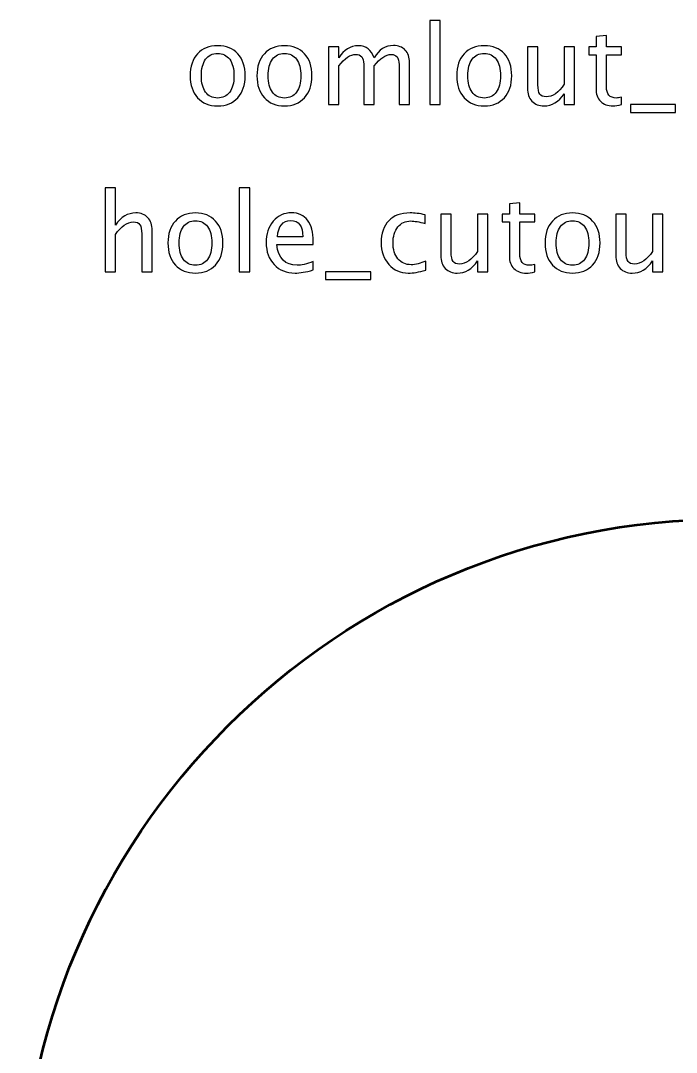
# Model space of a CAD drawing. Header units: centimetres. Extents: x -42.5 to 44.4, y -43.5 to 43.2.
# Drawn here: x 6.25 to 8.803, y 2.176 to 6.189 of the extents above; entities that cross this region are included whole.
import ezdxf

# ---------------------------------------------------------------- set-up
doc = ezdxf.new("R2010")
doc.units = ezdxf.units.CM
doc.header["$MEASUREMENT"] = 0
doc.layers.add('Layer 1', color=7, linetype='Continuous')

msp = doc.modelspace()

# ---------------------------------------------------------------- linework, layer by layer
at = {"layer": 'Layer 1', "lineweight": 53}
msp.add_ellipse((9, 1.5), major_axis=(0, 2.75), ratio=1, dxfattribs=at)
at = {"layer": 'Layer 1'}
for points, knots in [([(7.84312, 5.86265), (7.84312, 5.86265), (7.84312, 6.18904), (7.84312, 6.18904), (7.84312, 6.18904), (7.84312, 6.18904), (7.88376, 6.18904), (7.88376, 6.18904), (7.88376, 6.18904), (7.88376, 6.18904), (7.88376, 5.86265), (7.88376, 5.86265), (7.88376, 5.86265), (7.88376, 5.86265), (7.84312, 5.86265), (7.84312, 5.86265)], [0, 0, 0, 0, 0.2, 0.2, 0.2, 0.2, 0.4, 0.4, 0.4, 0.4, 0.6, 0.6, 0.6, 0.6, 1, 1, 1, 1]), ([(8.58861, 5.86272), (8.57605, 5.85926), (8.56511, 5.85757), (8.55587, 5.85757), (8.55587, 5.85757), (8.53513, 5.85757), (8.51897, 5.8635), (8.5074, 5.87535), (8.5074, 5.87535), (8.49576, 5.8872), (8.48997, 5.90364), (8.48997, 5.92474), (8.48997, 5.92474), (8.48997, 5.92474), (8.48997, 6.05654), (8.48997, 6.05654), (8.48997, 6.05654), (8.48997, 6.05654), (8.46189, 6.05654), (8.46189, 6.05654), (8.46189, 6.05654), (8.46189, 6.05654), (8.46189, 6.08701), (8.46189, 6.08701), (8.46189, 6.08701), (8.46189, 6.08701), (8.48997, 6.08701), (8.48997, 6.08701), (8.48997, 6.08701), (8.48997, 6.08701), (8.48997, 6.12758), (8.48997, 6.12758), (8.48997, 6.12758), (8.48997, 6.12758), (8.53061, 6.13146), (8.53061, 6.13146), (8.53061, 6.13146), (8.53061, 6.13146), (8.53061, 6.08701), (8.53061, 6.08701), (8.53061, 6.08701), (8.53061, 6.08701), (8.58946, 6.08701), (8.58946, 6.08701), (8.58946, 6.08701), (8.58946, 6.08701), (8.58946, 6.05654), (8.58946, 6.05654), (8.58946, 6.05654), (8.58946, 6.05654), (8.53061, 6.05654), (8.53061, 6.05654), (8.53061, 6.05654), (8.53061, 6.05654), (8.53061, 5.93208), (8.53061, 5.93208), (8.53061, 5.93208), (8.53061, 5.90273), (8.54338, 5.88805), (8.56885, 5.88805), (8.56885, 5.88805), (8.57429, 5.88805), (8.58085, 5.88897), (8.58861, 5.89073), (8.58861, 5.89073), (8.58861, 5.89073), (8.58861, 5.86272), (8.58861, 5.86272)], [0, 0, 0, 0, 0.0555556, 0.0555556, 0.0555556, 0.0555556, 0.1111111, 0.1111111, 0.1111111, 0.1111111, 0.1666667, 0.1666667, 0.1666667, 0.1666667, 0.2222222, 0.2222222, 0.2222222, 0.2222222, 0.2777778, 0.2777778, 0.2777778, 0.2777778, 0.3333333, 0.3333333, 0.3333333, 0.3333333, 0.3888889, 0.3888889, 0.3888889, 0.3888889, 0.4444444, 0.4444444, 0.4444444, 0.4444444, 0.5, 0.5, 0.5, 0.5, 0.5555556, 0.5555556, 0.5555556, 0.5555556, 0.6111111, 0.6111111, 0.6111111, 0.6111111, 0.6666667, 0.6666667, 0.6666667, 0.6666667, 0.7222222, 0.7222222, 0.7222222, 0.7222222, 0.7777778, 0.7777778, 0.7777778, 0.7777778, 0.8333333, 0.8333333, 0.8333333, 0.8333333, 0.8888889, 0.8888889, 0.8888889, 0.8888889, 1, 1, 1, 1]), ([(7.01705, 5.85757), (6.9841, 5.85757), (6.958, 5.86808), (6.93881, 5.88911), (6.93881, 5.88911), (6.91955, 5.91013), (6.90995, 5.93871), (6.90995, 5.97476), (6.90995, 5.97476), (6.90995, 6.01074), (6.91955, 6.03925), (6.93881, 6.0602), (6.93881, 6.0602), (6.958, 6.08116), (6.9841, 6.09167), (7.01705, 6.09167), (7.01705, 6.09167), (7.05, 6.09167), (7.07611, 6.08116), (7.0953, 6.0602), (7.0953, 6.0602), (7.11456, 6.03925), (7.12415, 6.01074), (7.12415, 5.97476), (7.12415, 5.97476), (7.12415, 5.93871), (7.11456, 5.91013), (7.0953, 5.88911), (7.0953, 5.88911), (7.07611, 5.86808), (7.05, 5.85757), (7.01705, 5.85757)], [0, 0, 0, 0, 0.1111111, 0.1111111, 0.1111111, 0.1111111, 0.2222222, 0.2222222, 0.2222222, 0.2222222, 0.3333333, 0.3333333, 0.3333333, 0.3333333, 0.4444444, 0.4444444, 0.4444444, 0.4444444, 0.5555556, 0.5555556, 0.5555556, 0.5555556, 0.6666667, 0.6666667, 0.6666667, 0.6666667, 0.7777778, 0.7777778, 0.7777778, 0.7777778, 1, 1, 1, 1]), ([(7.01698, 5.88805), (7.03709, 5.88805), (7.05275, 5.8956), (7.0639, 5.91077), (7.0639, 5.91077), (7.07498, 5.92587), (7.08055, 5.94725), (7.08055, 5.97476), (7.08055, 5.97476), (7.08055, 6.00221), (7.07498, 6.02352), (7.0639, 6.03861), (7.0639, 6.03861), (7.05275, 6.05364), (7.03709, 6.06119), (7.01698, 6.06119), (7.01698, 6.06119), (6.9968, 6.06119), (6.98114, 6.05364), (6.97013, 6.03861), (6.97013, 6.03861), (6.95906, 6.02352), (6.95355, 6.00221), (6.95355, 5.97476), (6.95355, 5.97476), (6.95355, 5.94725), (6.95906, 5.92587), (6.97013, 5.91077), (6.97013, 5.91077), (6.98114, 5.8956), (6.9968, 5.88805), (7.01698, 5.88805)], [0, 0, 0, 0, 0.1111111, 0.1111111, 0.1111111, 0.1111111, 0.2222222, 0.2222222, 0.2222222, 0.2222222, 0.3333333, 0.3333333, 0.3333333, 0.3333333, 0.4444444, 0.4444444, 0.4444444, 0.4444444, 0.5555556, 0.5555556, 0.5555556, 0.5555556, 0.6666667, 0.6666667, 0.6666667, 0.6666667, 0.7777778, 0.7777778, 0.7777778, 0.7777778, 1, 1, 1, 1]), ([(7.27712, 5.85757), (7.24417, 5.85757), (7.21807, 5.86808), (7.19888, 5.88911), (7.19888, 5.88911), (7.17962, 5.91013), (7.17002, 5.93871), (7.17002, 5.97476), (7.17002, 5.97476), (7.17002, 6.01074), (7.17962, 6.03925), (7.19888, 6.0602), (7.19888, 6.0602), (7.21807, 6.08116), (7.24417, 6.09167), (7.27712, 6.09167), (7.27712, 6.09167), (7.31007, 6.09167), (7.33618, 6.08116), (7.35537, 6.0602), (7.35537, 6.0602), (7.37463, 6.03925), (7.38422, 6.01074), (7.38422, 5.97476), (7.38422, 5.97476), (7.38422, 5.93871), (7.37463, 5.91013), (7.35537, 5.88911), (7.35537, 5.88911), (7.33618, 5.86808), (7.31007, 5.85757), (7.27712, 5.85757)], [0, 0, 0, 0, 0.1111111, 0.1111111, 0.1111111, 0.1111111, 0.2222222, 0.2222222, 0.2222222, 0.2222222, 0.3333333, 0.3333333, 0.3333333, 0.3333333, 0.4444444, 0.4444444, 0.4444444, 0.4444444, 0.5555556, 0.5555556, 0.5555556, 0.5555556, 0.6666667, 0.6666667, 0.6666667, 0.6666667, 0.7777778, 0.7777778, 0.7777778, 0.7777778, 1, 1, 1, 1]), ([(7.27705, 5.88805), (7.29716, 5.88805), (7.31282, 5.8956), (7.32397, 5.91077), (7.32397, 5.91077), (7.33505, 5.92587), (7.34062, 5.94725), (7.34062, 5.97476), (7.34062, 5.97476), (7.34062, 6.00221), (7.33505, 6.02352), (7.32397, 6.03861), (7.32397, 6.03861), (7.31282, 6.05364), (7.29716, 6.06119), (7.27705, 6.06119), (7.27705, 6.06119), (7.25687, 6.06119), (7.24121, 6.05364), (7.2302, 6.03861), (7.2302, 6.03861), (7.21913, 6.02352), (7.21362, 6.00221), (7.21362, 5.97476), (7.21362, 5.97476), (7.21362, 5.94725), (7.21913, 5.92587), (7.2302, 5.91077), (7.2302, 5.91077), (7.24121, 5.8956), (7.25687, 5.88805), (7.27705, 5.88805)], [0, 0, 0, 0, 0.1111111, 0.1111111, 0.1111111, 0.1111111, 0.2222222, 0.2222222, 0.2222222, 0.2222222, 0.3333333, 0.3333333, 0.3333333, 0.3333333, 0.4444444, 0.4444444, 0.4444444, 0.4444444, 0.5555556, 0.5555556, 0.5555556, 0.5555556, 0.6666667, 0.6666667, 0.6666667, 0.6666667, 0.7777778, 0.7777778, 0.7777778, 0.7777778, 1, 1, 1, 1]), ([(7.44787, 5.86265), (7.44787, 5.86265), (7.44787, 6.08701), (7.44787, 6.08701), (7.44787, 6.08701), (7.44787, 6.08701), (7.48851, 6.08701), (7.48851, 6.08701), (7.48851, 6.08701), (7.48851, 6.08701), (7.48851, 6.04461), (7.48851, 6.04461), (7.48851, 6.04461), (7.50834, 6.07601), (7.53374, 6.09167), (7.56485, 6.09167), (7.56485, 6.09167), (7.59484, 6.09167), (7.61523, 6.07601), (7.62609, 6.04461), (7.62609, 6.04461), (7.64535, 6.07629), (7.67047, 6.09209), (7.7013, 6.09209), (7.7013, 6.09209), (7.72099, 6.09209), (7.7363, 6.08631), (7.74723, 6.07467), (7.74723, 6.07467), (7.75817, 6.06303), (7.76367, 6.04673), (7.76367, 6.02577), (7.76367, 6.02577), (7.76367, 6.02577), (7.76367, 5.86265), (7.76367, 5.86265), (7.76367, 5.86265), (7.76367, 5.86265), (7.72303, 5.86265), (7.72303, 5.86265), (7.72303, 5.86265), (7.72303, 5.86265), (7.72303, 6.01907), (7.72303, 6.01907), (7.72303, 6.01907), (7.72303, 6.04461), (7.71287, 6.05738), (7.69255, 6.05738), (7.69255, 6.05738), (7.67146, 6.05738), (7.6493, 6.04249), (7.62609, 6.01265), (7.62609, 6.01265), (7.62609, 6.01265), (7.62609, 5.86265), (7.62609, 5.86265), (7.62609, 5.86265), (7.62609, 5.86265), (7.58545, 5.86265), (7.58545, 5.86265), (7.58545, 5.86265), (7.58545, 5.86265), (7.58545, 6.01921), (7.58545, 6.01921), (7.58545, 6.01921), (7.58545, 6.04496), (7.57515, 6.05781), (7.55448, 6.05781), (7.55448, 6.05781), (7.53395, 6.05781), (7.51193, 6.04285), (7.48851, 6.01286), (7.48851, 6.01286), (7.48851, 6.01286), (7.48851, 5.86265), (7.48851, 5.86265), (7.48851, 5.86265), (7.48851, 5.86265), (7.44787, 5.86265), (7.44787, 5.86265)], [0, 0, 0, 0, 0.047619, 0.047619, 0.047619, 0.047619, 0.0952381, 0.0952381, 0.0952381, 0.0952381, 0.1428571, 0.1428571, 0.1428571, 0.1428571, 0.1904762, 0.1904762, 0.1904762, 0.1904762, 0.2380952, 0.2380952, 0.2380952, 0.2380952, 0.2857143, 0.2857143, 0.2857143, 0.2857143, 0.3333333, 0.3333333, 0.3333333, 0.3333333, 0.3809524, 0.3809524, 0.3809524, 0.3809524, 0.4285714, 0.4285714, 0.4285714, 0.4285714, 0.4761905, 0.4761905, 0.4761905, 0.4761905, 0.5238095, 0.5238095, 0.5238095, 0.5238095, 0.5714286, 0.5714286, 0.5714286, 0.5714286, 0.6190476, 0.6190476, 0.6190476, 0.6190476, 0.6666667, 0.6666667, 0.6666667, 0.6666667, 0.7142857, 0.7142857, 0.7142857, 0.7142857, 0.7619048, 0.7619048, 0.7619048, 0.7619048, 0.8095238, 0.8095238, 0.8095238, 0.8095238, 0.8571429, 0.8571429, 0.8571429, 0.8571429, 0.9047619, 0.9047619, 0.9047619, 0.9047619, 1, 1, 1, 1]), ([(8.05478, 5.85757), (8.02183, 5.85757), (7.99573, 5.86808), (7.97654, 5.88911), (7.97654, 5.88911), (7.95728, 5.91013), (7.94768, 5.93871), (7.94768, 5.97476), (7.94768, 5.97476), (7.94768, 6.01074), (7.95728, 6.03925), (7.97654, 6.0602), (7.97654, 6.0602), (7.99573, 6.08116), (8.02183, 6.09167), (8.05478, 6.09167), (8.05478, 6.09167), (8.08773, 6.09167), (8.11384, 6.08116), (8.13303, 6.0602), (8.13303, 6.0602), (8.15229, 6.03925), (8.16188, 6.01074), (8.16188, 5.97476), (8.16188, 5.97476), (8.16188, 5.93871), (8.15229, 5.91013), (8.13303, 5.88911), (8.13303, 5.88911), (8.11384, 5.86808), (8.08773, 5.85757), (8.05478, 5.85757)], [0, 0, 0, 0, 0.1111111, 0.1111111, 0.1111111, 0.1111111, 0.2222222, 0.2222222, 0.2222222, 0.2222222, 0.3333333, 0.3333333, 0.3333333, 0.3333333, 0.4444444, 0.4444444, 0.4444444, 0.4444444, 0.5555556, 0.5555556, 0.5555556, 0.5555556, 0.6666667, 0.6666667, 0.6666667, 0.6666667, 0.7777778, 0.7777778, 0.7777778, 0.7777778, 1, 1, 1, 1]), ([(8.05471, 5.88805), (8.07482, 5.88805), (8.09048, 5.8956), (8.10163, 5.91077), (8.10163, 5.91077), (8.11271, 5.92587), (8.11828, 5.94725), (8.11828, 5.97476), (8.11828, 5.97476), (8.11828, 6.00221), (8.11271, 6.02352), (8.10163, 6.03861), (8.10163, 6.03861), (8.09048, 6.05364), (8.07482, 6.06119), (8.05471, 6.06119), (8.05471, 6.06119), (8.03453, 6.06119), (8.01887, 6.05364), (8.00786, 6.03861), (8.00786, 6.03861), (7.99679, 6.02352), (7.99128, 6.00221), (7.99128, 5.97476), (7.99128, 5.97476), (7.99128, 5.94725), (7.99679, 5.92587), (8.00786, 5.91077), (8.00786, 5.91077), (8.01887, 5.8956), (8.03453, 5.88805), (8.05471, 5.88805)], [0, 0, 0, 0, 0.1111111, 0.1111111, 0.1111111, 0.1111111, 0.2222222, 0.2222222, 0.2222222, 0.2222222, 0.3333333, 0.3333333, 0.3333333, 0.3333333, 0.4444444, 0.4444444, 0.4444444, 0.4444444, 0.5555556, 0.5555556, 0.5555556, 0.5555556, 0.6666667, 0.6666667, 0.6666667, 0.6666667, 0.7777778, 0.7777778, 0.7777778, 0.7777778, 1, 1, 1, 1]), ([(8.36608, 5.86265), (8.36608, 5.86265), (8.36608, 5.90484), (8.36608, 5.90484), (8.36608, 5.90484), (8.34441, 5.8733), (8.3181, 5.85757), (8.28719, 5.85757), (8.28719, 5.85757), (8.26758, 5.85757), (8.25199, 5.86371), (8.24042, 5.87606), (8.24042, 5.87606), (8.22878, 5.8884), (8.22299, 5.90498), (8.22299, 5.92594), (8.22299, 5.92594), (8.22299, 5.92594), (8.22299, 6.08701), (8.22299, 6.08701), (8.22299, 6.08701), (8.22299, 6.08701), (8.26363, 6.08701), (8.26363, 6.08701), (8.26363, 6.08701), (8.26363, 6.08701), (8.26363, 5.9392), (8.26363, 5.9392), (8.26363, 5.9392), (8.26363, 5.92234), (8.2661, 5.91042), (8.27097, 5.90336), (8.27097, 5.90336), (8.27591, 5.89623), (8.28409, 5.89271), (8.29559, 5.89271), (8.29559, 5.89271), (8.32043, 5.89271), (8.34399, 5.909), (8.36608, 5.94167), (8.36608, 5.94167), (8.36608, 5.94167), (8.36608, 6.08701), (8.36608, 6.08701), (8.36608, 6.08701), (8.36608, 6.08701), (8.40671, 6.08701), (8.40671, 6.08701), (8.40671, 6.08701), (8.40671, 6.08701), (8.40671, 5.86265), (8.40671, 5.86265), (8.40671, 5.86265), (8.40671, 5.86265), (8.36608, 5.86265), (8.36608, 5.86265)], [0, 0, 0, 0, 0.0666667, 0.0666667, 0.0666667, 0.0666667, 0.1333333, 0.1333333, 0.1333333, 0.1333333, 0.2, 0.2, 0.2, 0.2, 0.2666667, 0.2666667, 0.2666667, 0.2666667, 0.3333333, 0.3333333, 0.3333333, 0.3333333, 0.4, 0.4, 0.4, 0.4, 0.4666667, 0.4666667, 0.4666667, 0.4666667, 0.5333333, 0.5333333, 0.5333333, 0.5333333, 0.6, 0.6, 0.6, 0.6, 0.6666667, 0.6666667, 0.6666667, 0.6666667, 0.7333333, 0.7333333, 0.7333333, 0.7333333, 0.8, 0.8, 0.8, 0.8, 0.8666667, 0.8666667, 0.8666667, 0.8666667, 1, 1, 1, 1]), ([(8.62375, 5.83217), (8.62375, 5.83217), (8.62375, 5.86265), (8.62375, 5.86265), (8.62375, 5.86265), (8.62375, 5.86265), (8.79986, 5.86265), (8.79986, 5.86265), (8.79986, 5.86265), (8.79986, 5.86265), (8.79986, 5.83217), (8.79986, 5.83217), (8.79986, 5.83217), (8.79986, 5.83217), (8.62375, 5.83217), (8.62375, 5.83217)], [0, 0, 0, 0, 0.2, 0.2, 0.2, 0.2, 0.4, 0.4, 0.4, 0.4, 0.6, 0.6, 0.6, 0.6, 1, 1, 1, 1]), ([(6.57858, 5.21213), (6.57858, 5.21213), (6.57858, 5.53852), (6.57858, 5.53852), (6.57858, 5.53852), (6.57858, 5.53852), (6.61922, 5.53852), (6.61922, 5.53852), (6.61922, 5.53852), (6.61922, 5.53852), (6.61922, 5.39409), (6.61922, 5.39409), (6.61922, 5.39409), (6.64074, 5.42549), (6.66713, 5.44115), (6.69831, 5.44115), (6.69831, 5.44115), (6.71793, 5.44115), (6.73352, 5.43501), (6.74502, 5.42267), (6.74502, 5.42267), (6.75652, 5.41039), (6.7623, 5.39381), (6.7623, 5.37307), (6.7623, 5.37307), (6.7623, 5.37307), (6.7623, 5.21213), (6.7623, 5.21213), (6.7623, 5.21213), (6.7623, 5.21213), (6.72167, 5.21213), (6.72167, 5.21213), (6.72167, 5.21213), (6.72167, 5.21213), (6.72167, 5.3598), (6.72167, 5.3598), (6.72167, 5.3598), (6.72167, 5.37645), (6.7192, 5.38831), (6.71433, 5.39536), (6.71433, 5.39536), (6.70939, 5.40249), (6.70127, 5.40602), (6.68992, 5.40602), (6.68992, 5.40602), (6.66494, 5.40602), (6.64137, 5.38972), (6.61922, 5.35712), (6.61922, 5.35712), (6.61922, 5.35712), (6.61922, 5.21213), (6.61922, 5.21213), (6.61922, 5.21213), (6.61922, 5.21213), (6.57858, 5.21213), (6.57858, 5.21213)], [0, 0, 0, 0, 0.0666667, 0.0666667, 0.0666667, 0.0666667, 0.1333333, 0.1333333, 0.1333333, 0.1333333, 0.2, 0.2, 0.2, 0.2, 0.2666667, 0.2666667, 0.2666667, 0.2666667, 0.3333333, 0.3333333, 0.3333333, 0.3333333, 0.4, 0.4, 0.4, 0.4, 0.4666667, 0.4666667, 0.4666667, 0.4666667, 0.5333333, 0.5333333, 0.5333333, 0.5333333, 0.6, 0.6, 0.6, 0.6, 0.6666667, 0.6666667, 0.6666667, 0.6666667, 0.7333333, 0.7333333, 0.7333333, 0.7333333, 0.8, 0.8, 0.8, 0.8, 0.8666667, 0.8666667, 0.8666667, 0.8666667, 1, 1, 1, 1]), ([(7.1014, 5.21213), (7.1014, 5.21213), (7.1014, 5.53852), (7.1014, 5.53852), (7.1014, 5.53852), (7.1014, 5.53852), (7.14204, 5.53852), (7.14204, 5.53852), (7.14204, 5.53852), (7.14204, 5.53852), (7.14204, 5.21213), (7.14204, 5.21213), (7.14204, 5.21213), (7.14204, 5.21213), (7.1014, 5.21213), (7.1014, 5.21213)], [0, 0, 0, 0, 0.2, 0.2, 0.2, 0.2, 0.4, 0.4, 0.4, 0.4, 0.6, 0.6, 0.6, 0.6, 1, 1, 1, 1]), ([(8.25118, 5.2122), (8.23862, 5.20874), (8.22768, 5.20705), (8.21844, 5.20705), (8.21844, 5.20705), (8.1977, 5.20705), (8.18154, 5.21298), (8.16997, 5.22483), (8.16997, 5.22483), (8.15833, 5.23668), (8.15254, 5.25312), (8.15254, 5.27422), (8.15254, 5.27422), (8.15254, 5.27422), (8.15254, 5.40602), (8.15254, 5.40602), (8.15254, 5.40602), (8.15254, 5.40602), (8.12446, 5.40602), (8.12446, 5.40602), (8.12446, 5.40602), (8.12446, 5.40602), (8.12446, 5.43649), (8.12446, 5.43649), (8.12446, 5.43649), (8.12446, 5.43649), (8.15254, 5.43649), (8.15254, 5.43649), (8.15254, 5.43649), (8.15254, 5.43649), (8.15254, 5.47706), (8.15254, 5.47706), (8.15254, 5.47706), (8.15254, 5.47706), (8.19318, 5.48094), (8.19318, 5.48094), (8.19318, 5.48094), (8.19318, 5.48094), (8.19318, 5.43649), (8.19318, 5.43649), (8.19318, 5.43649), (8.19318, 5.43649), (8.25203, 5.43649), (8.25203, 5.43649), (8.25203, 5.43649), (8.25203, 5.43649), (8.25203, 5.40602), (8.25203, 5.40602), (8.25203, 5.40602), (8.25203, 5.40602), (8.19318, 5.40602), (8.19318, 5.40602), (8.19318, 5.40602), (8.19318, 5.40602), (8.19318, 5.28156), (8.19318, 5.28156), (8.19318, 5.28156), (8.19318, 5.25221), (8.20595, 5.23753), (8.23142, 5.23753), (8.23142, 5.23753), (8.23686, 5.23753), (8.24342, 5.23845), (8.25118, 5.24021), (8.25118, 5.24021), (8.25118, 5.24021), (8.25118, 5.2122), (8.25118, 5.2122)], [0, 0, 0, 0, 0.0555556, 0.0555556, 0.0555556, 0.0555556, 0.1111111, 0.1111111, 0.1111111, 0.1111111, 0.1666667, 0.1666667, 0.1666667, 0.1666667, 0.2222222, 0.2222222, 0.2222222, 0.2222222, 0.2777778, 0.2777778, 0.2777778, 0.2777778, 0.3333333, 0.3333333, 0.3333333, 0.3333333, 0.3888889, 0.3888889, 0.3888889, 0.3888889, 0.4444444, 0.4444444, 0.4444444, 0.4444444, 0.5, 0.5, 0.5, 0.5, 0.5555556, 0.5555556, 0.5555556, 0.5555556, 0.6111111, 0.6111111, 0.6111111, 0.6111111, 0.6666667, 0.6666667, 0.6666667, 0.6666667, 0.7222222, 0.7222222, 0.7222222, 0.7222222, 0.7777778, 0.7777778, 0.7777778, 0.7777778, 0.8333333, 0.8333333, 0.8333333, 0.8333333, 0.8888889, 0.8888889, 0.8888889, 0.8888889, 1, 1, 1, 1]), ([(6.93065, 5.20705), (6.8977, 5.20705), (6.8716, 5.21756), (6.85241, 5.23859), (6.85241, 5.23859), (6.83315, 5.25961), (6.82355, 5.28819), (6.82355, 5.32424), (6.82355, 5.32424), (6.82355, 5.36022), (6.83315, 5.38873), (6.85241, 5.40968), (6.85241, 5.40968), (6.8716, 5.43064), (6.8977, 5.44115), (6.93065, 5.44115), (6.93065, 5.44115), (6.9636, 5.44115), (6.98971, 5.43064), (7.0089, 5.40968), (7.0089, 5.40968), (7.02816, 5.38873), (7.03775, 5.36022), (7.03775, 5.32424), (7.03775, 5.32424), (7.03775, 5.28819), (7.02816, 5.25961), (7.0089, 5.23859), (7.0089, 5.23859), (6.98971, 5.21756), (6.9636, 5.20705), (6.93065, 5.20705)], [0, 0, 0, 0, 0.1111111, 0.1111111, 0.1111111, 0.1111111, 0.2222222, 0.2222222, 0.2222222, 0.2222222, 0.3333333, 0.3333333, 0.3333333, 0.3333333, 0.4444444, 0.4444444, 0.4444444, 0.4444444, 0.5555556, 0.5555556, 0.5555556, 0.5555556, 0.6666667, 0.6666667, 0.6666667, 0.6666667, 0.7777778, 0.7777778, 0.7777778, 0.7777778, 1, 1, 1, 1]), ([(7.38842, 5.21933), (7.36111, 5.21114), (7.33776, 5.20705), (7.31828, 5.20705), (7.31828, 5.20705), (7.28505, 5.20705), (7.25803, 5.21806), (7.23722, 5.24), (7.23722, 5.24), (7.2164, 5.26194), (7.20596, 5.29038), (7.20596, 5.32537), (7.20596, 5.32537), (7.20596, 5.35931), (7.21513, 5.38718), (7.23355, 5.40898), (7.23355, 5.40898), (7.25196, 5.43071), (7.27553, 5.44157), (7.30424, 5.44157), (7.30424, 5.44157), (7.33141, 5.44157), (7.35243, 5.43191), (7.36725, 5.41258), (7.36725, 5.41258), (7.38207, 5.39324), (7.38947, 5.36587), (7.38947, 5.33038), (7.38947, 5.33038), (7.38947, 5.33038), (7.38926, 5.31796), (7.38926, 5.31796), (7.38926, 5.31796), (7.38926, 5.31796), (7.24745, 5.31796), (7.24745, 5.31796), (7.24745, 5.31796), (7.25337, 5.26434), (7.27955, 5.23753), (7.3259, 5.23753), (7.3259, 5.23753), (7.34291, 5.23753), (7.36372, 5.24233), (7.38842, 5.25192), (7.38842, 5.25192), (7.38842, 5.25192), (7.38842, 5.21933), (7.38842, 5.21933)], [0, 0, 0, 0, 0.0769231, 0.0769231, 0.0769231, 0.0769231, 0.1538462, 0.1538462, 0.1538462, 0.1538462, 0.2307692, 0.2307692, 0.2307692, 0.2307692, 0.3076923, 0.3076923, 0.3076923, 0.3076923, 0.3846154, 0.3846154, 0.3846154, 0.3846154, 0.4615385, 0.4615385, 0.4615385, 0.4615385, 0.5384615, 0.5384615, 0.5384615, 0.5384615, 0.6153846, 0.6153846, 0.6153846, 0.6153846, 0.6923077, 0.6923077, 0.6923077, 0.6923077, 0.7692308, 0.7692308, 0.7692308, 0.7692308, 0.8461538, 0.8461538, 0.8461538, 0.8461538, 1, 1, 1, 1]), ([(7.82707, 5.2189), (7.80075, 5.211), (7.77803, 5.20705), (7.75891, 5.20705), (7.75891, 5.20705), (7.72857, 5.20705), (7.70345, 5.21827), (7.68349, 5.24063), (7.68349, 5.24063), (7.66352, 5.26307), (7.6535, 5.29136), (7.6535, 5.32544), (7.6535, 5.32544), (7.6535, 5.36185), (7.66338, 5.39028), (7.68313, 5.4106), (7.68313, 5.4106), (7.70289, 5.43099), (7.73048, 5.44115), (7.76589, 5.44115), (7.76589, 5.44115), (7.78332, 5.44115), (7.80294, 5.43875), (7.82453, 5.43395), (7.82453, 5.43395), (7.82453, 5.43395), (7.82453, 5.39967), (7.82453, 5.39967), (7.82453, 5.39967), (7.80159, 5.40644), (7.7829, 5.40983), (7.7685, 5.40983), (7.7685, 5.40983), (7.74762, 5.40983), (7.7309, 5.40199), (7.71841, 5.3864), (7.71841, 5.3864), (7.70592, 5.37081), (7.69964, 5.34999), (7.69964, 5.32403), (7.69964, 5.32403), (7.69964, 5.29884), (7.70613, 5.27852), (7.71905, 5.26293), (7.71905, 5.26293), (7.73196, 5.24741), (7.74882, 5.23965), (7.76977, 5.23965), (7.76977, 5.23965), (7.78833, 5.23965), (7.80738, 5.24444), (7.82707, 5.25404), (7.82707, 5.25404), (7.82707, 5.25404), (7.82707, 5.2189), (7.82707, 5.2189)], [0, 0, 0, 0, 0.0666667, 0.0666667, 0.0666667, 0.0666667, 0.1333333, 0.1333333, 0.1333333, 0.1333333, 0.2, 0.2, 0.2, 0.2, 0.2666667, 0.2666667, 0.2666667, 0.2666667, 0.3333333, 0.3333333, 0.3333333, 0.3333333, 0.4, 0.4, 0.4, 0.4, 0.4666667, 0.4666667, 0.4666667, 0.4666667, 0.5333333, 0.5333333, 0.5333333, 0.5333333, 0.6, 0.6, 0.6, 0.6, 0.6666667, 0.6666667, 0.6666667, 0.6666667, 0.7333333, 0.7333333, 0.7333333, 0.7333333, 0.8, 0.8, 0.8, 0.8, 0.8666667, 0.8666667, 0.8666667, 0.8666667, 1, 1, 1, 1]), ([(8.02865, 5.21213), (8.02865, 5.21213), (8.02865, 5.25432), (8.02865, 5.25432), (8.02865, 5.25432), (8.00698, 5.22278), (7.98067, 5.20705), (7.94976, 5.20705), (7.94976, 5.20705), (7.93015, 5.20705), (7.91456, 5.21319), (7.90299, 5.22554), (7.90299, 5.22554), (7.89135, 5.23788), (7.88556, 5.25446), (7.88556, 5.27542), (7.88556, 5.27542), (7.88556, 5.27542), (7.88556, 5.43649), (7.88556, 5.43649), (7.88556, 5.43649), (7.88556, 5.43649), (7.9262, 5.43649), (7.9262, 5.43649), (7.9262, 5.43649), (7.9262, 5.43649), (7.9262, 5.28868), (7.9262, 5.28868), (7.9262, 5.28868), (7.9262, 5.27182), (7.92867, 5.2599), (7.93354, 5.25284), (7.93354, 5.25284), (7.93848, 5.24571), (7.94666, 5.24219), (7.95816, 5.24219), (7.95816, 5.24219), (7.983, 5.24219), (8.00656, 5.25848), (8.02865, 5.29115), (8.02865, 5.29115), (8.02865, 5.29115), (8.02865, 5.43649), (8.02865, 5.43649), (8.02865, 5.43649), (8.02865, 5.43649), (8.06928, 5.43649), (8.06928, 5.43649), (8.06928, 5.43649), (8.06928, 5.43649), (8.06928, 5.21213), (8.06928, 5.21213), (8.06928, 5.21213), (8.06928, 5.21213), (8.02865, 5.21213), (8.02865, 5.21213)], [0, 0, 0, 0, 0.0666667, 0.0666667, 0.0666667, 0.0666667, 0.1333333, 0.1333333, 0.1333333, 0.1333333, 0.2, 0.2, 0.2, 0.2, 0.2666667, 0.2666667, 0.2666667, 0.2666667, 0.3333333, 0.3333333, 0.3333333, 0.3333333, 0.4, 0.4, 0.4, 0.4, 0.4666667, 0.4666667, 0.4666667, 0.4666667, 0.5333333, 0.5333333, 0.5333333, 0.5333333, 0.6, 0.6, 0.6, 0.6, 0.6666667, 0.6666667, 0.6666667, 0.6666667, 0.7333333, 0.7333333, 0.7333333, 0.7333333, 0.8, 0.8, 0.8, 0.8, 0.8666667, 0.8666667, 0.8666667, 0.8666667, 1, 1, 1, 1]), ([(8.3985, 5.20705), (8.36555, 5.20705), (8.33945, 5.21756), (8.32026, 5.23859), (8.32026, 5.23859), (8.301, 5.25961), (8.2914, 5.28819), (8.2914, 5.32424), (8.2914, 5.32424), (8.2914, 5.36022), (8.301, 5.38873), (8.32026, 5.40968), (8.32026, 5.40968), (8.33945, 5.43064), (8.36555, 5.44115), (8.3985, 5.44115), (8.3985, 5.44115), (8.43145, 5.44115), (8.45756, 5.43064), (8.47675, 5.40968), (8.47675, 5.40968), (8.49601, 5.38873), (8.5056, 5.36022), (8.5056, 5.32424), (8.5056, 5.32424), (8.5056, 5.28819), (8.49601, 5.25961), (8.47675, 5.23859), (8.47675, 5.23859), (8.45756, 5.21756), (8.43145, 5.20705), (8.3985, 5.20705)], [0, 0, 0, 0, 0.1111111, 0.1111111, 0.1111111, 0.1111111, 0.2222222, 0.2222222, 0.2222222, 0.2222222, 0.3333333, 0.3333333, 0.3333333, 0.3333333, 0.4444444, 0.4444444, 0.4444444, 0.4444444, 0.5555556, 0.5555556, 0.5555556, 0.5555556, 0.6666667, 0.6666667, 0.6666667, 0.6666667, 0.7777778, 0.7777778, 0.7777778, 0.7777778, 1, 1, 1, 1]), ([(8.7098, 5.21213), (8.7098, 5.21213), (8.7098, 5.25432), (8.7098, 5.25432), (8.7098, 5.25432), (8.68813, 5.22278), (8.66182, 5.20705), (8.63091, 5.20705), (8.63091, 5.20705), (8.6113, 5.20705), (8.59571, 5.21319), (8.58414, 5.22554), (8.58414, 5.22554), (8.5725, 5.23788), (8.56671, 5.25446), (8.56671, 5.27542), (8.56671, 5.27542), (8.56671, 5.27542), (8.56671, 5.43649), (8.56671, 5.43649), (8.56671, 5.43649), (8.56671, 5.43649), (8.60735, 5.43649), (8.60735, 5.43649), (8.60735, 5.43649), (8.60735, 5.43649), (8.60735, 5.28868), (8.60735, 5.28868), (8.60735, 5.28868), (8.60735, 5.27182), (8.60982, 5.2599), (8.61469, 5.25284), (8.61469, 5.25284), (8.61963, 5.24571), (8.62781, 5.24219), (8.63931, 5.24219), (8.63931, 5.24219), (8.66415, 5.24219), (8.68771, 5.25848), (8.7098, 5.29115), (8.7098, 5.29115), (8.7098, 5.29115), (8.7098, 5.43649), (8.7098, 5.43649), (8.7098, 5.43649), (8.7098, 5.43649), (8.75043, 5.43649), (8.75043, 5.43649), (8.75043, 5.43649), (8.75043, 5.43649), (8.75043, 5.21213), (8.75043, 5.21213), (8.75043, 5.21213), (8.75043, 5.21213), (8.7098, 5.21213), (8.7098, 5.21213)], [0, 0, 0, 0, 0.0666667, 0.0666667, 0.0666667, 0.0666667, 0.1333333, 0.1333333, 0.1333333, 0.1333333, 0.2, 0.2, 0.2, 0.2, 0.2666667, 0.2666667, 0.2666667, 0.2666667, 0.3333333, 0.3333333, 0.3333333, 0.3333333, 0.4, 0.4, 0.4, 0.4, 0.4666667, 0.4666667, 0.4666667, 0.4666667, 0.5333333, 0.5333333, 0.5333333, 0.5333333, 0.6, 0.6, 0.6, 0.6, 0.6666667, 0.6666667, 0.6666667, 0.6666667, 0.7333333, 0.7333333, 0.7333333, 0.7333333, 0.8, 0.8, 0.8, 0.8, 0.8666667, 0.8666667, 0.8666667, 0.8666667, 1, 1, 1, 1]), ([(6.93058, 5.23753), (6.95069, 5.23753), (6.96635, 5.24508), (6.9775, 5.26025), (6.9775, 5.26025), (6.98858, 5.27535), (6.99415, 5.29673), (6.99415, 5.32424), (6.99415, 5.32424), (6.99415, 5.35169), (6.98858, 5.373), (6.9775, 5.38809), (6.9775, 5.38809), (6.96635, 5.40312), (6.95069, 5.41067), (6.93058, 5.41067), (6.93058, 5.41067), (6.9104, 5.41067), (6.89474, 5.40312), (6.88373, 5.38809), (6.88373, 5.38809), (6.87266, 5.373), (6.86715, 5.35169), (6.86715, 5.32424), (6.86715, 5.32424), (6.86715, 5.29673), (6.87266, 5.27535), (6.88373, 5.26025), (6.88373, 5.26025), (6.89474, 5.24508), (6.9104, 5.23753), (6.93058, 5.23753)], [0, 0, 0, 0, 0.1111111, 0.1111111, 0.1111111, 0.1111111, 0.2222222, 0.2222222, 0.2222222, 0.2222222, 0.3333333, 0.3333333, 0.3333333, 0.3333333, 0.4444444, 0.4444444, 0.4444444, 0.4444444, 0.5555556, 0.5555556, 0.5555556, 0.5555556, 0.6666667, 0.6666667, 0.6666667, 0.6666667, 0.7777778, 0.7777778, 0.7777778, 0.7777778, 1, 1, 1, 1]), ([(7.24956, 5.34844), (7.24956, 5.34844), (7.34862, 5.34844), (7.34862, 5.34844), (7.34862, 5.34844), (7.34862, 5.39021), (7.33303, 5.4111), (7.30191, 5.4111), (7.30191, 5.4111), (7.27059, 5.4111), (7.25316, 5.39021), (7.24956, 5.34844)], [0, 0, 0, 0, 0.25, 0.25, 0.25, 0.25, 0.5, 0.5, 0.5, 0.5, 1, 1, 1, 1]), ([(8.39843, 5.23753), (8.41854, 5.23753), (8.4342, 5.24508), (8.44535, 5.26025), (8.44535, 5.26025), (8.45643, 5.27535), (8.462, 5.29673), (8.462, 5.32424), (8.462, 5.32424), (8.462, 5.35169), (8.45643, 5.373), (8.44535, 5.38809), (8.44535, 5.38809), (8.4342, 5.40312), (8.41854, 5.41067), (8.39843, 5.41067), (8.39843, 5.41067), (8.37825, 5.41067), (8.36259, 5.40312), (8.35158, 5.38809), (8.35158, 5.38809), (8.34051, 5.373), (8.335, 5.35169), (8.335, 5.32424), (8.335, 5.32424), (8.335, 5.29673), (8.34051, 5.27535), (8.35158, 5.26025), (8.35158, 5.26025), (8.36259, 5.24508), (8.37825, 5.23753), (8.39843, 5.23753)], [0, 0, 0, 0, 0.1111111, 0.1111111, 0.1111111, 0.1111111, 0.2222222, 0.2222222, 0.2222222, 0.2222222, 0.3333333, 0.3333333, 0.3333333, 0.3333333, 0.4444444, 0.4444444, 0.4444444, 0.4444444, 0.5555556, 0.5555556, 0.5555556, 0.5555556, 0.6666667, 0.6666667, 0.6666667, 0.6666667, 0.7777778, 0.7777778, 0.7777778, 0.7777778, 1, 1, 1, 1]), ([(7.43675, 5.18165), (7.43675, 5.18165), (7.43675, 5.21213), (7.43675, 5.21213), (7.43675, 5.21213), (7.43675, 5.21213), (7.61286, 5.21213), (7.61286, 5.21213), (7.61286, 5.21213), (7.61286, 5.21213), (7.61286, 5.18165), (7.61286, 5.18165), (7.61286, 5.18165), (7.61286, 5.18165), (7.43675, 5.18165), (7.43675, 5.18165)], [0, 0, 0, 0, 0.2, 0.2, 0.2, 0.2, 0.4, 0.4, 0.4, 0.4, 0.6, 0.6, 0.6, 0.6, 1, 1, 1, 1])]:
    msp.add_open_spline(points, degree=3, knots=knots, dxfattribs=at)

doc.saveas('drawing.dxf')
